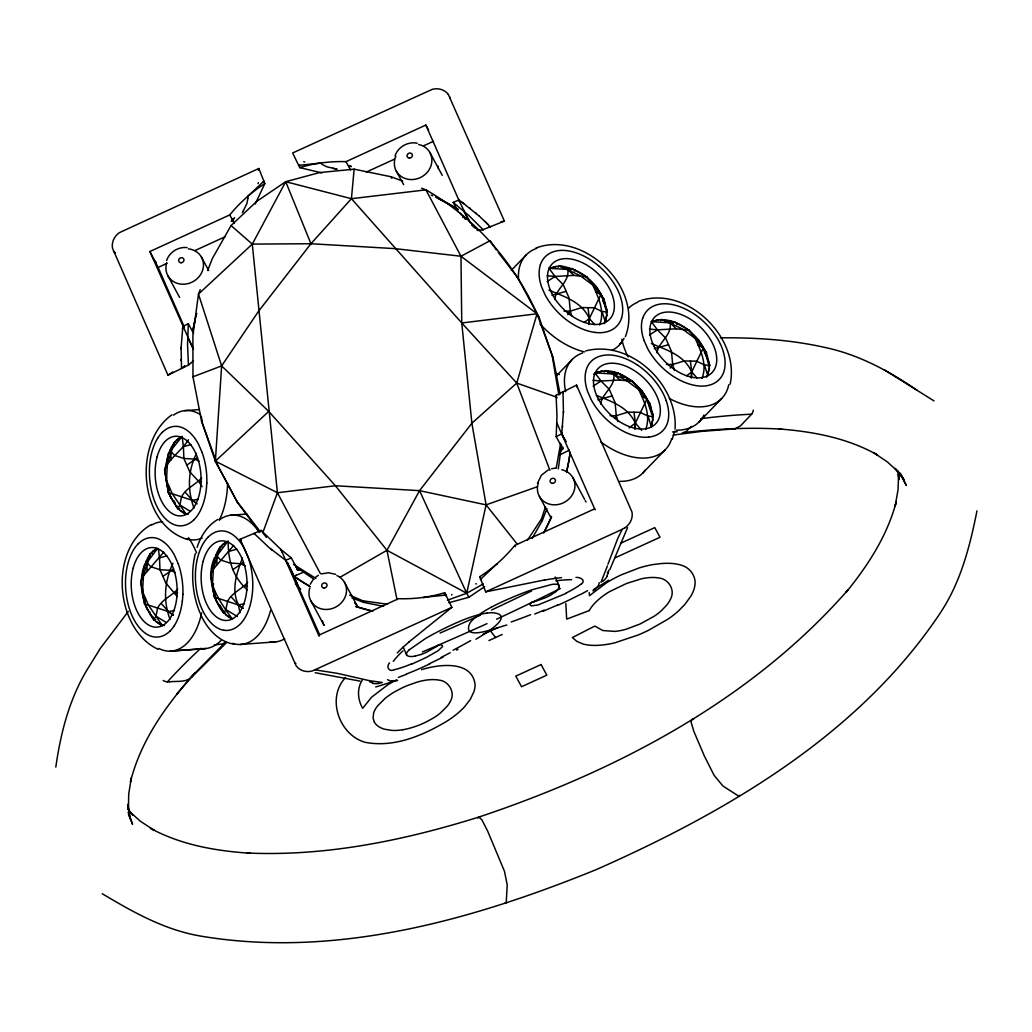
<?xml version="1.0" encoding="UTF-8"?>
<svg xmlns="http://www.w3.org/2000/svg" width="1032" height="1032" viewBox="0 0 1032 1032"><rect width="100%" height="100%" fill="white"/><g stroke="black" fill="none" stroke-linecap="round" stroke-linejoin="round"><path stroke-width="1.5" d="M571.638 315.599L570.283 311.109L569.096 298.003L563.227 284.664L555.048 276.447L548.947 268.281L559.396 265.921L567.781 269.481C569.819 281.736 556.287 288.418 554.584 299.474M193.577 333.413L188.34 323.738L182.858 326.486L181.103 347.526L181.529 368.476L183.593 366.94M188.34 323.738L187.527 344.249L188.43 365.07L167.984 375.197L112.54 248.338A16.073 14.487 -28.4 0 1 119.428 232.639L258.826 168.474L264.837 183.619L255.226 203.988M559.821 451.848L562.84 448.933L556.183 436.601L556.983 416.09L556.093 395.269L576.54 385.142L631.971 512.001A16.073 14.487 -28.4 0 1 625.082 527.7M561.834 432.537L563.446 411.497L562.982 391.863L563.266 392.882M181.077 348.842L181.116 347.526M563.408 412.813L563.446 411.497M200.208 289.644L198.479 294.068L221.635 365.909L215.365 461.149L237.657 502.752L259.638 531.97M558.093 267.275L559.396 265.921C576.888 267.778 592.807 278.769 601.011 294.301L589.349 318.514L588.898 324.409L589.349 318.514L588.021 307.665L581.893 307.575L570.283 311.109L564.04 311.084M593.632 374.203C613.137 363.212 637.789 381.711 647.012 398.881L635.351 423.094L634.899 428.99L635.351 423.094L634.009 412.232L627.882 412.142L616.285 415.69L610.041 415.664M674.477 370.488L672.671 364.49L671.471 351.396L665.614 338.057L657.423 329.84L651.334 321.661C671.768 314.076 693.878 330.317 703.398 347.694L691.737 371.907L691.285 377.802L691.737 371.907L690.408 361.045L684.281 360.955L672.671 364.49L666.427 364.477M562.982 447.114L562.84 448.933M607.035 314.992L605.358 321.107L607.28 311.819L604.03 299.267L586.821 276.886L572.063 268.591L567.781 269.481L548.947 268.281M653.024 419.572L651.347 425.687L653.269 416.386L650.031 403.835L632.822 381.466L618.052 373.171L613.782 374.048L594.948 372.849L601.037 381.027L609.215 389.245L615.085 402.583L616.285 415.69L618.091 421.675M709.41 368.385L707.733 374.5L709.668 365.199L706.417 352.647L689.208 330.279L674.438 321.984L670.168 322.861L651.334 321.661M237.657 502.752L215.365 461.149L201.498 420.901L192.971 376.796L221.635 365.909L258.606 311.161L310.942 243.733L351.422 198.699L354.144 169.171L391.025 176.743L402.661 181.116M562.44 427.287L562.569 425.971M675.018 429.093C678.398 384.485 630.126 339.27 585.647 350.919M182.522 329.105L182.677 327.802M561.834 432.563L562.737 435.827M558.286 468.928L561.55 444.986M570.193 452.119L569.354 457.795A246.932 222.512 -28.4 0 1 568.529 462.568L566.555 472.101M142.158 577.881C143.719 567.032 146.389 554.623 156.49 548.534L157.625 548.443L152.504 551.578M166.578 464.077C167.842 454.003 171.222 442.857 180.406 437.284L181.542 437.194L176.42 440.329M222.151 546.831L220.177 546.973L216.862 555.913L214.463 558.08C203.846 580.5 219.777 601.514 232.29 619.019C216.204 611.099 212.089 591.091 210.631 574.889C214.295 563.433 214.553 548.637 226.395 541.865L227.53 541.774L222.409 544.896M556.171 468.36L560.647 443.373M145.447 598.315L144.467 603.759L153.82 619.858L160.553 624.734L164.346 625.547M181.18 437.581L168.461 453.5L164.63 470.308L166.423 480.396L169.364 487.065L168.371 492.509L170.848 497.721L177.736 508.608L184.47 513.485L188.263 514.297M215.353 591.646L214.372 597.089L223.725 613.176L225.698 613.034M599.631 324.951C605.036 311.161 598.534 297.526 592.768 285.077L579.958 275.505L559.396 265.921M645.619 429.518C651.024 415.741 644.536 402.106 638.756 389.657L625.96 380.086L605.397 370.501L604.081 371.855M702.005 378.331C707.41 364.554 700.922 350.919 695.142 338.47L682.346 328.898L661.783 319.314L660.48 320.668M55.805 767.098C60.63 733.275 69.17 699.67 86.869 670.129L100.452 648.212L128.329 611.408M152.246 553.513L150.272 553.655L146.944 562.582L144.557 564.749C137.643 583.274 142.145 604.288 153.82 619.858L155.961 616.22L157.638 608.016C162.166 599.282 171.635 596.109 177.749 589.078M176.15 442.264L174.189 442.406L167.377 464.529L164.63 470.308L168.371 492.509L177.736 508.608L179.878 504.971L181.555 496.766C186.083 488.033 195.551 484.859 201.666 477.829M223.725 613.176L225.879 609.551L227.556 601.333C232.071 592.6 241.553 589.427 247.654 582.396M195.28 553.655C190.52 573.315 192.326 594.497 200.131 613.137M421.585 188.224L425.945 189.862L460.969 256.259L461.755 322.977L471.882 423.223L486.085 504.867L466.709 593.232L468.889 597.257L484.692 586.602M976.969 510.879C970.067 545.425 961.269 580.19 942.061 610.196L941.12 611.731C860.095 734.113 727.844 811.397 596.367 869.563C471.947 920.131 335.142 958.818 200.208 936.024L198.441 935.676C163.469 929.355 132.367 911.682 102.22 893.725M195.422 318.269L193.087 329.389A246.932 222.512 -28.4 0 0 192.803 330.975M258.413 170.28L258.826 168.474M674.722 431.26L672.258 439.168M730.127 384.188C740.537 336.703 684.913 283.929 638.357 301.409M148.995 555.99L150.13 555.913L146.518 564.607L144.557 564.749M195.809 316.682L196.596 313.522M607.293 572.308L608.377 572.657L608.661 570.167M150.272 553.655L143.461 575.779L140.726 581.558L144.467 603.759L168.513 611.615L173.286 615.111L168.513 611.615L161.263 603.462M220.177 546.973L213.379 569.109L210.631 574.889M600.585 404.041C602.262 392.986 615.833 386.316 613.756 374.048L619.832 379.995L632.822 381.466M656.971 352.854C658.661 341.798 672.232 335.129 670.142 322.861L676.218 328.808L689.208 330.279M537.466 483.273L541.426 475.197L548.302 469.87M196.48 453.448C187.824 470.927 187.321 489.877 193.977 508.118M172.95 563.279C164.54 581.287 162.888 600.598 170.061 619.368M242.468 558.028C236.78 572.979 230.897 589.324 238.431 604.92L243.191 608.441L238.418 604.946L214.372 597.089L212.424 584.976L213.379 569.109L233.645 545.451M340.212 577.159L386.948 550.288L419.547 490.652L471.882 423.223L516.748 383.078L537.053 313.78C513.794 262.115 475.236 218.087 425.945 189.862L351.422 198.699L285.709 181.696L256.775 201.33L231.039 225.556L212.308 258.619L207.69 270.436M604.133 323.764L606.107 320.32M652.108 424.9L651.437 426.99L648.07 416.128L640.137 412.323L634.009 412.232M607.964 564.207L617.716 538.562L622.18 529.339L625.082 527.687M706.52 377.157L708.494 373.713M607.435 565.858L600.998 582.254L603.217 580.577M527.494 540.097L541.516 518.915L545.489 506.738M608.377 572.657L607.01 575.714M354.144 169.171L319.533 172.589L285.709 181.696L252.285 244.107L277.415 492.728L262.773 532.796L265.185 535.866M197.086 547.334C200.763 536.137 207.535 525.404 217.933 519.38M166.616 260.528C169.351 252.143 178.368 246.519 187.115 247.615M395.037 155.884C397.939 146.918 408.027 141.203 417.212 143.242M532.177 538.317L542.355 520.476L546.947 508.608M172.912 444.74L174.047 444.663L171.17 450.223L170.035 450.313M609.822 569.612L627.559 527.571M625.379 336.638C643.994 288.225 583.97 229.685 535.969 248.028M551.552 516.903L543.774 532.822M164.63 470.308L165.83 467.909M140.726 581.558L141.913 579.158M310.258 584.202L312.993 579.842M389.503 662.854C386.071 666.466 388.638 672.09 393.863 669.962M362.297 680.049C356.724 688.615 357.717 699.722 362.645 708.313L371.597 697.206L387.387 685.08A60.385 26.11 -23.7 0 1 396.559 679.817M243.423 210.721L246.893 203.51L247.925 198.273M242.894 211.637L243.397 210.76M242.301 212.656L242.855 211.702M169.429 681.817C176.988 680.836 187.876 682.991 192.778 675.599M372.849 682.991L369.585 681.726M408.556 642.304L451.861 607.358L444.766 592.716L444.005 593.903M597.373 586.86L595.193 589.349A11.623 10.114 2.3 0 1 592.897 590.897M567.781 314.67L570.283 311.109M614.608 418.063L616.285 415.69M670.168 368.063L672.671 364.49M477.855 818.041L478.887 817.06C616.62 770.981 751.373 700.302 848.149 589.723L846.021 592.42C867.912 565.549 887.352 535.66 896.24 501.81L895.144 506.028L898.072 489.607L898.562 473.972L898.911 479.648L897.75 470.824M196.003 502.984L192.442 500.352L168.371 492.509L166.423 480.396L167.377 464.529C173.479 455.409 182.638 448.985 188.495 439.709M162.385 625.689L148.376 604.984L142.519 591.646L143.461 575.779L163.74 552.12M147.086 571.225L146.944 562.582L157.277 548.831M216.991 564.556L216.862 555.913L228.111 540.91C228.278 561.124 232.277 575.663 247.203 589.891M195.203 672.593C166.913 704.25 140.855 740.009 130.471 781.843L131.322 777.831L128.69 794.163L128.458 809.733L127.981 804.186L130.174 818.802L128.316 812.068M345.552 677.547C326.073 697.98 339.154 735.119 365.276 742.343C394.224 747.903 423.301 735.403 447.682 720.697A60.243 26.058 -23.7 0 0 457.15 713.757A58.45 25.284 -23.7 0 0 464.813 706.52L470.398 699.167L473.894 691.75A78.419 33.914 -23.7 0 0 475.12 684.861C472.437 659.899 438.69 664.247 421.52 669.678M178.923 691.517L176.949 693.93L193.281 674.838L223.673 643.981M673.058 435.065L701.657 431.376L734.861 428.861L740.499 425.868L751.644 414.18A7.482 4.489 87.4 0 0 753.27 410.156M691.376 426.358L686.087 431.544L682.371 432.898M191.965 676.953L226.434 642.704M397.281 652.869L402.815 647.399M511.279 270.371L526.268 254.84M550.985 267.507L550.224 268.294L556.235 266.32M562.169 266.398L561.421 267.185L569.754 269.481M567.768 268.526L568.529 267.74M570.748 269.958L572.063 268.591M574.321 271.081L575.069 270.294M589.994 281.891L590.562 281.285L596.212 286.651L604.03 299.267L602.727 300.622M592.639 284.78L593.4 283.994M594.909 288.005L596.212 286.651M597.515 290.766L598.276 289.979M601.45 297.113L602.211 296.326M605.72 308.774L604.275 303.537L605.036 302.75M605.913 309.845L606.674 309.058M605.965 313.173L607.28 311.819L601.011 294.301L595.696 291.746M556.196 376.061L572.27 359.407M619.484 344.327L622.296 341.411M596.986 372.075L596.225 372.862L602.224 370.901M653.372 320.887L652.611 321.674L658.61 319.714M608.17 370.978L607.409 371.765L615.756 374.061M664.556 319.791L663.795 320.578L672.142 322.874M613.756 373.107L614.517 372.32M616.749 374.526L618.052 373.171M670.155 321.92L670.916 321.133M621.071 374.874L620.309 375.661L623.676 377.26L624.244 376.667M673.135 323.339L674.438 321.984M676.695 324.474L677.456 323.687M626.798 379.312L627.559 378.525M635.983 386.458L636.563 385.865L642.214 391.231L650.031 403.835L648.715 405.202L651.902 414.425L652.663 413.638M638.627 389.348L639.389 388.561M692.369 335.271L692.949 334.678L698.599 340.044L706.417 352.647L705.114 354.015L704.263 351.68M640.898 392.586L642.214 391.231M695.013 338.161L695.774 337.374M643.517 395.346L644.278 394.559M697.284 341.398L698.599 340.044M699.902 344.159L700.663 343.372M648.212 400.906L647.451 401.693L648.302 404.028M703.837 350.506L704.598 349.719M650.276 408.117L651.024 407.33M709.048 362.451L708.287 363.238L706.662 356.93L707.423 356.143M651.966 417.741L653.269 416.386L647.012 398.881L641.685 396.327M708.352 366.553L709.668 365.199L703.398 347.694L698.083 345.139M642.794 473.017L665.279 449.707M699.18 421.83L721.678 398.52M595.18 509.834L594.638 508.841L514.787 545.425A142.635 128.523 -28.4 0 1 497.063 563.73L480.667 579.184M581.197 584.138C586.55 580.41 579.855 576.888 575.972 577.43M483.26 583.944L466.709 593.232L386.948 550.288L335.4 485.75L268.733 411.407L215.365 461.149L277.415 492.728L335.4 485.75L419.547 490.652L486.085 504.867L537.35 486.73M560.105 394.314L553.165 358.207L539.233 317.817L537.053 313.78L460.969 256.259L395.088 248.635L310.942 243.733L252.285 244.107L198.479 294.068L192.894 335.723L192.971 376.796M409.304 649.76L425.803 638.318A61.714 11.391 -24.3 0 1 430.254 635.802L430.963 635.402A67.183 12.397 -24.3 0 1 447.088 627.121A48.323 8.914 -24.3 0 1 464.839 619.29A35.63 6.579 -24.3 0 1 475.958 615.498L483.698 613.601A54.012 9.972 -24.3 0 1 487.22 613.047M263.857 181.155L247.461 196.622A142.635 128.523 -28.4 0 0 229.749 214.927L149.885 251.498L191.01 344.017M193.461 360.877L191.436 362.593M191.075 362.89L188.43 365.07M226.15 641.917L222.332 644.007L214.385 644.884M555.642 591.697L550.649 595.116A10.991 1.883 -24.3 0 1 545.399 597.76L534.125 601.772M184.019 366.618L184.896 365.934L184.173 366.489M584.37 322.358L589.349 318.514L594.613 324.577M686.757 375.751L691.737 371.907L696.987 377.957M629.133 427.906L635.351 423.094L641.659 430.357M315.586 577.249L318.372 575.301M183.335 367.134L181.735 368.334M202.066 486.627L198.66 481.363L189.746 471.792L186.818 465.122L197.486 457.769M177.298 596.561L165.83 583.041L162.901 576.385L173.57 569.019M232.806 569.703L243.475 562.35M172.77 371.946L171.725 372.681M171.196 373.055L167.984 375.197M436.742 646.38L426.68 652.147A10.991 1.883 -24.3 0 1 421.159 654.456M171.931 414.8C132.367 442.573 138.959 525.456 187.901 539.581M547.102 281.594L555.048 276.447L573.844 275.415L586.821 276.886M649.489 334.974L657.423 329.84L676.218 328.808M593.09 386.162L601.037 381.027L619.832 379.995M475.958 639.208C482.641 635.132 517.445 614.866 492.303 612.698A68.099 12.552 -24.2 0 0 487.207 613.06M457.976 649.36L456.621 650.083M460.969 256.259L490.174 240.637L496.276 249.796M566.323 593.31L538.175 604.907L531.351 605.9L530.255 605.113L530.538 603.462A60.566 10.101 -26.2 0 1 531.08 602.585M443.218 657.01L429.209 663.834M556.183 436.601L561.666 433.853L562.208 434.846M559.538 455.035L569.445 450.081M498.005 627.495L483.002 634.37M502.184 634.487L488.936 640.562M428.551 129.993L425.842 125.066L345.991 161.65L350.493 169.958M149.885 251.498L158.115 267.443L166.887 263.431M195.009 250.544L225.376 236.638M366.296 172.073L394.237 159.276M423.455 145.886L433.453 141.307M151.42 524.488C108.631 548.689 114.5 628.785 158.128 649.36M451.861 607.358L312.245 671.006A16.073 14.487 -28.4 0 1 296.158 665.846L240.146 539.259L261.148 530.396L280.923 549.463L318.669 635.273L398.52 598.689A142.635 128.523 -28.4 0 0 423.713 597.347L445.914 595.103M497.05 563.717A131.438 118.435 -28.4 0 1 479.687 576.72L485.685 591.865L622.18 529.339M620.761 543.206L654.791 527.61L660.003 537.259L615.02 557.861M557.564 605.023L543.025 611.292M482.163 230.007L504.377 221.08L448.352 94.493M292.585 573.573L293.926 576.256L296.223 575.301M458.402 212.076L453.177 202.401L458.84 200.04L462.039 202.285M254.698 534.241L254.065 533.389L269.12 547.631L285.683 560.286L291.334 557.938L298.016 570.257L300.609 569.987M295.049 575.792L304.143 571.986M411.329 664.324L426.41 657.397L438.032 650.779L442.56 646.574L442.264 645.426L440.38 644.768A60.566 9.985 -22.4 0 0 439.155 644.69M551.978 295.268L566.168 291.334M654.365 348.648L668.543 344.727M597.967 399.836L612.157 395.914M589.285 610.57L566.671 619.123L565.846 603.514M447.553 600.16L466.709 593.232L419.547 490.652M421.172 654.43L414.993 656.133M477.21 230.484L481.183 230.059M506.841 625.057C499.32 626.476 460.401 643.142 469.986 622.915A68.099 12.552 -24.3 0 1 473.03 619.548A54.012 9.972 -24.3 0 1 475.455 617.381L481.493 612.969A35.63 6.579 -24.3 0 1 491.284 607.203M321.455 573.882L328.447 572.76L335.581 574.308M186.818 465.122L183.877 458.453L183.412 446.701L190.778 444.586M162.901 576.385L159.973 569.703L159.508 557.951L166.862 555.835M229.414 551.282L236.767 549.166M448.933 602.714L468.889 597.257M504.377 221.08L500.997 221.841M551.501 468.747L555.139 468.154M197.189 503.874L192.416 500.339L198.415 499.191M168.526 611.602L174.498 610.441M244.403 603.759L238.431 604.92L231.168 596.793M544.651 579.945L485.685 591.865M379.312 683.158L382.188 682.5L368.837 680.552L337.567 673.38L315.379 669.897M552.946 578.617L561.511 577.623M490.29 226.975L488.575 227.169M351.422 198.699L461.755 322.977L537.053 313.78L553.165 358.207M488.936 227.13L490.458 226.95L479.312 216.127M685.777 432.279C717.704 428.873 749.864 427.145 781.946 429.183L778.876 428.938C812.868 431.518 847.375 437.981 877.381 454.893L873.833 452.79L887.456 462.001L898.885 472.463L895.092 468.36L904.161 479.957L899.685 472.85L906.367 485.543L900.859 474.101M184.586 410.659L199.331 409.575M178.497 438.613L179.362 438.548M171.518 447.385L172.383 447.32M168.461 453.5L170.435 453.358M167.894 456.841L169.042 456.75M167.261 460.375L168.126 460.311M172.744 500.791L173.892 500.714L175.414 503.59L174.55 503.655M176.214 506.273L177.349 506.183M177.736 508.608L179.697 508.453M180.174 510.556L185.605 513.407L184.47 513.485M182.419 512.195L183.283 512.13M230.575 515.226L246.932 514.026M224.486 543.193L225.35 543.129M154.581 549.863L155.445 549.798M218.9 549.321L220.035 549.23M217.52 551.952L218.384 551.888L217.172 554.803L216.036 554.881M147.615 558.635L148.466 558.57M146.118 561.563L147.266 561.472M214.463 558.08L216.423 557.925M213.895 561.408L215.03 561.331M143.99 568.09L145.125 568M213.263 564.956L214.127 564.891M143.358 571.625L144.209 571.56M213.663 584.048L212.528 584.125L213.817 591.775M218.745 605.371L219.88 605.294L222.706 609.899M148.84 612.04L149.975 611.963M220.538 608.235L221.403 608.17M150.633 614.904L153.446 617.433L152.297 617.523M222.203 610.841L223.351 610.763M153.82 619.858L155.793 619.716M226.163 615.137L231.607 617.975L230.471 618.065M156.258 621.806L161.702 624.657L160.553 624.734M228.42 616.762L229.285 616.697M158.515 623.444L159.38 623.38M240.159 644.471L275.815 641.865M205.91 648.535L172.15 650.999M170.254 651.14L204.014 648.689M734.861 428.861L731.882 428.615M672.645 431.957L677.211 431.75M169.171 681.817L167.429 681.829A7.482 4.838 42.3 0 1 163.185 680.488M693.53 719.227L691.775 719.523L691.118 722.181L693.852 731.404L704.379 756.043L714.028 775.187L722.929 786.023L738.589 796.046M720.272 337.838C754.792 337.503 789.467 339.657 823.252 347.075L824.839 347.436C858.559 354.492 889.068 371.017 917.216 390.38M588.021 307.665L594.135 307.742L602.069 311.548L607.28 311.819M690.408 361.045L696.523 361.135L704.456 364.941L709.668 365.199M648.07 416.128L653.269 416.386M547.089 275.725L555.048 276.447M649.476 329.105L657.423 329.84M593.077 380.292L601.037 381.027M479.687 576.72L480.448 576.798M198.66 481.363L201.511 481.673M244.649 585.944L247.512 586.24M174.743 592.613L177.607 592.923M391.786 681.043L395.011 681.068A11.623 9.92 -56.9 0 0 397.617 680.359M294.675 663.241L295.874 663.408M349.719 595.129L362.8 600.792L387.464 604.249M315.212 672.722L359.975 681.107M298.674 165.391L320.81 163.017A16.938 6.76 -3.5 0 0 321.997 164.346L326.963 166.836L337.219 169.171M336.045 168.964L332.897 168.358M351.977 597.941L363.638 602.353L383.582 606.39M321.803 172.899L299.757 167.623L292.649 152.968L432.279 89.332A16.073 14.487 -28.4 0 1 448.365 94.493M233.903 644.162C218.255 641.53 206.748 628.269 200.647 614.363M372.694 611.202L355.872 606.558M461.755 322.977L516.748 383.078L556.493 397.088M431.26 195.1L432.731 195.77M435.646 197.125L456.815 208.567A246.932 222.512 -28.4 0 1 458.169 209.406M548.998 290.134C564.311 296.674 581.919 301.808 589.324 318.514M651.385 343.527C666.685 350.054 684.293 355.189 691.711 371.907M596.419 395.424C611.447 401.332 628.101 407.06 635.325 423.094M199.215 461.356L194.919 459.163L183.877 458.453L174.614 455.435L170.873 451.307L171.002 459.975M245.203 565.936L240.907 563.73L229.878 563.033L220.616 560.002L216.862 555.887M175.298 572.605L171.002 570.412L159.973 569.703L150.711 566.684L146.957 562.556M310.31 586.653L304.801 583.39A246.932 222.512 -28.4 0 1 300.764 580.848L295.616 577.43M169.364 487.065L172.292 493.735L179.878 504.971L190.107 511.201M225.879 609.551L237.373 616.556M155.961 616.22L166.191 622.451M884.243 369.766L934.024 400.919M293.449 564.349L315.895 578.436M295.616 566.813L314.115 579.3M289.786 567.652L293.926 576.256L296.894 578.294A252.182 227.234 -28.4 0 0 309.11 585.957M295.191 577.133L293.926 576.256L287.657 562.995M462.039 202.285L479.312 216.127M300.738 589.22L296.894 585.531M463.11 203.046L464.155 203.82M453.177 202.401L468.734 215.43L483.376 229.942M291.334 557.938L280.923 549.463L282.11 551.746M298.016 570.257L296.584 569.161M469.354 207.755L470.373 208.567M462.671 216.926L463.381 217.494M464.8 218.629L465.509 219.197M271.119 549.308L272.125 550.133M475.404 212.708L476.384 213.547M231.039 225.556L252.285 244.107M471.985 224.692L472.862 225.466M473.301 225.853L478.048 230.201M113.456 251.215L115.326 252.892M462.375 215.856L465.832 219.184M471.598 224.731L475.055 228.059M153.587 259.741L156.271 262.309M692.949 334.678L687.364 329.26M590.562 281.285L584.976 275.879M636.563 385.865L630.978 380.447M221.635 365.909L268.733 411.407M567.781 269.494L573.844 275.415M485.001 221.429L485.93 222.344M486.846 223.247L487.762 224.163M240.146 539.259L241.488 540.742M295.358 583.815L296.132 584.68M185.18 492.212L192.416 500.339M128.123 809.307L132.78 815.048L128.819 810.933L140.442 821.291L154.297 830.36L150.44 828.296C180.974 844.924 215.881 851 250.221 853.245L246.764 852.987C325.596 856.625 403.989 840.474 478.887 817.06L481.815 819.731L487.53 830.812L504.442 871.202L507.228 884.85L506.235 902.497A5.108 1.097 72.3 0 1 505.254 902.703M486.085 504.867L517.445 544.419M498.237 252.35L517.858 277.918L539.233 317.817M490.471 630.862L495.528 637.466M236.818 501.191L260.283 531.738M265.779 536.653L266.359 537.427M262.296 531.97L261.148 530.396M179.878 504.971L186.289 514.439M470.592 223.08L464.968 213.314M469.663 221.48L470.102 222.267M469.186 220.667L469.625 221.454M469.16 220.642L467.328 217.455M467.303 217.442L458.84 200.04L459.369 201.034M556.906 423.017L594.638 508.841M565.536 440.858L566.026 441.735L565.471 440.754M464.968 213.314L463.6 210.876M564.556 439.116L565.046 439.993M564.375 438.781L564.93 439.774M563.588 437.375L564.065 438.252M563.098 436.497L563.833 437.8M562.621 435.62L563.279 436.82M458.827 200.04L459.292 200.918M517.006 276.357L517.858 277.918M429.867 152.452L442.251 175.363M460.375 213.185L461.214 214.746M572.915 477.713L584.576 499.269M396.365 171.222L403.654 184.689M391.025 176.743L391.863 178.304M539.426 496.469L551.075 518.038M541.516 518.915L542.355 520.476M514.787 545.425L515.432 546.612M229.736 214.914L234.341 223.428M201.434 257.097L208.722 270.577M362.8 600.792L363.638 602.353M344.495 582.358L357.614 606.61A19.195 17.299 -28.4 0 0 354.518 602.74M167.945 275.866L179.607 297.422M311.006 601.127L324.113 625.379A19.195 17.299 -28.4 0 1 322.448 620.967M201.498 420.901L217.546 465.187M183.386 327.466L182.858 326.486L183.322 327.35M285.683 560.286L286.225 561.279M318.669 635.273L319.21 636.267M558.725 392.895L559.421 394.211M286.174 561.176L287.283 563.266M286.638 562.053L287.799 564.259M705.63 354.982L706.662 356.93M603.243 301.589L604.275 303.537M277.415 492.728L320.423 573.702M287.58 563.82L288.844 566.245M280.923 549.463L282.11 551.759M288.044 564.697L290.392 569.238M187.618 337.309L191.41 344.83M288.96 566.465L289.876 568.245M290.34 569.122L290.908 570.245M290.792 570.012L291.411 571.251M291.243 570.902L292.43 573.25M291.695 571.793L292.933 574.244M191.01 344.043L192.429 346.907M191.41 344.869L193.435 349.061M374.345 721.987L373.068 718.027L373.713 712.673A40.403 17.467 -23.7 0 1 377.789 705.694L384.923 698.561A39.216 16.963 -23.7 0 1 394.16 692.111L401.487 688.202A51.123 22.111 -23.7 0 1 407.575 685.48L417.367 682.036A36.417 15.751 -23.7 0 1 428.125 679.869L429.815 679.727A40.016 17.299 -23.7 0 1 434.678 679.637A38.932 16.835 -23.7 0 1 439.026 680.114C448.83 680.991 455.589 692.627 450.391 701.308A41.112 17.776 -23.7 0 1 447.269 706.12L440.329 713.086A35.165 15.209 -23.7 0 1 432.885 718.311L425.842 722.129A40.893 17.686 -23.7 0 1 402.725 729.766M192.429 346.945L193.448 349.01M287.541 562.788L288.38 564.594M288.728 565.355L319.688 634.822M555.177 577.03L558.983 585.466M293.926 576.256L295.255 579.223M295.591 579.958L295.913 580.706M296.249 581.442L298.558 586.64M296.906 582.925L297.242 583.673M425.842 125.066L459.137 200.724M158.115 267.443L184.393 327.196M403.215 647.141L406.75 655.204M285.709 181.696L310.942 243.733M128.407 814.003L132.535 824.31L128.445 812.223M202.027 452.261L198.492 444.199A50.142 28.703 85.8 0 0 183.812 428.357A48.027 27.503 85.8 0 0 179.632 426.784A50.529 28.935 85.8 0 0 162.256 432.421M178.123 563.511L174.576 555.448A50.142 28.703 85.8 0 0 159.908 539.607A48.027 27.503 85.8 0 0 155.729 538.033A50.529 28.935 85.8 0 0 138.352 543.67M516.748 383.078L549.927 470.321M644.02 340.379L647.567 348.442A50.142 31.089 44 0 0 667.536 372.178A48.027 29.786 44 0 0 673.38 376.409A50.671 31.424 44 0 0 697.632 385.839A47.82 29.657 44 0 0 705.024 385.955A50.658 31.412 44 0 0 721.226 377.067A47.82 29.657 44 0 0 723.948 371.455A50.633 31.399 44 0 0 722.593 349.474A47.898 29.696 44 0 0 719.072 341.424A50.633 31.399 44 0 0 700.96 319.223A47.82 29.657 44 0 0 693.246 313.444A50.658 31.412 44 0 0 668.981 304.027A47.82 29.657 44 0 0 661.602 303.911A50.529 31.334 44 0 0 644.587 314.089A48.027 29.786 44 0 0 642.678 318.398M704.456 364.941L707.836 375.803M602.069 311.548L605.449 322.41M143.912 598.444L142.493 588.188M168.913 490.845L166.668 483.44L166.345 475.636M144.274 599.657L144.996 602.095M214.901 595.425L216.849 602.301M556.093 395.269L556.867 398.055M169.932 494.38L170.848 497.721M146.325 606.739L146.931 608.97M386.948 550.288L397.01 599.605M238.418 604.946L239.966 612.698M201.279 416.296L202.349 422.462M552.313 356.646L558.905 395.05M576.54 385.142L576.862 387.09M438.394 168.513L438.02 166.165M182.122 436.33L183.412 446.701M158.399 549.063L159.508 557.951M449.849 97.098L449.952 98.324M589.246 592.536L589.427 595.709L606.429 582.861A60.037 25.968 -23.7 0 1 621.561 574.721L639.169 567.923A57.508 24.871 -23.7 0 1 653.075 564.568L661.073 563.562A68.899 29.799 -23.7 0 1 668.775 563.317L671.174 563.408A62.591 27.064 -23.7 0 1 681.494 565.265C690.343 567.703 696.806 577.069 694.755 586.228A74.033 32.018 -23.7 0 1 690.718 596.367L684.861 604.417L678.579 610.854A60.94 26.355 -23.7 0 1 668.181 619.032L648.277 630.423A92.738 40.106 -23.7 0 1 638.176 634.99L614.93 642.794A59.043 25.529 -23.7 0 1 599.502 645.245A61.585 26.639 -23.7 0 1 594.832 645.413A58.643 25.361 -23.7 0 1 583.003 643.981L576.952 641.427L572.347 637.582L594.806 626.089L602.856 630.539L614.93 631.403A36.301 15.699 -23.7 0 0 626.011 629.275L640.098 623.986L654.056 616.323A39.642 17.144 -23.7 0 0 661.796 610.299L666.672 605.152A45.395 19.634 -23.7 0 0 670.71 598.702C675.418 589.827 668.323 578.681 658.597 577.946A40.003 17.299 -23.7 0 0 650.702 577.52A37.797 16.344 -23.7 0 0 641.491 578.784L626.734 583.403L610.118 591.336A39.577 17.118 -23.7 0 0 600.16 598.199A46.117 19.943 -23.7 0 0 589.233 610.583M181.077 359.342L181.116 360.658M374.319 722.013A58.772 25.413 -23.7 0 0 384.73 729.25L391.967 730.424A39.771 17.196 -23.7 0 0 402.751 729.727M438.871 644.755A48.569 8.875 -23.8 0 1 436.381 646.471M394.018 681.004A119.493 19.363 -26.8 0 1 375.7 686.964M379.376 683.378A31.463 22.833 62.2 0 1 372.9 683.429M406.26 674.347A70.008 8.63 -25.1 0 1 398.326 677.392M429.622 663.989A45.15 4.85 -24.6 0 1 406.582 673.999M450.21 652.74A101.794 11.133 -24.2 0 1 441.257 657.294M470.657 640.601A123.311 16.357 -23.5 0 1 453.125 650.225M409.265 649.773A40.609 7.495 -24.3 0 0 406.453 653.875L406.582 654.92A51.471 9.469 -24.8 0 0 408.143 656.029A43.783 8.088 -25.2 0 0 414.864 656.21M446.379 595.025A90.881 29.373 -17.6 0 1 445.772 595.851M451.926 594.393A131.722 48.091 -12.8 0 1 451.629 595M411.575 663.86A27.787 4.154 -24.4 0 1 394.379 669.665M393.269 661.357A193.487 34.778 -25.2 0 1 402.893 650.857M402.996 647.335A206.722 38.081 -24.3 0 1 408.762 642.239M423.907 597.812A16.938 6.785 -3.5 0 0 423.688 597.335A131.438 118.435 -28.4 0 0 444.766 592.729M372.526 611.163A239.101 215.456 -28.4 0 1 355.872 606.481M192.687 331.595A252.143 227.195 -28.4 0 1 196.57 313.651M258.361 182.625A131.748 63.816 -35.4 0 1 257.961 183.58M263.637 181.206A91.113 48.439 -30.6 0 1 263.237 182.548M264.824 183.619A131.438 118.435 -28.4 0 0 247.474 196.622A16.938 7.108 -44.2 0 1 247.899 198.286M233 218.552A46.956 2.477 -56.6 0 1 231.22 221.287M234.651 217.636A47.498 3.535 -56.4 0 1 232.135 221.493M300.248 165.571A90.881 47.704 -16.4 0 1 298.88 165.043M304.75 162.011A131.722 62.307 -11.9 0 1 303.718 161.714M351.435 166.565A48.194 0.8 7.4 0 1 349.642 166.333M345.991 161.663A142.635 128.523 -28.4 0 0 320.81 162.992A131.438 118.435 -28.4 0 0 299.757 167.61M351.164 166.32A46.956 0.89 7.4 0 1 349.126 166.062M437.555 198.041A252.182 227.234 -28.4 0 1 457.679 209.096M570.077 453.151A252.143 227.195 -28.4 0 1 566.774 471.147M551.488 516.864A239.101 215.456 -28.4 0 1 543.851 532.667M476.474 583.931A131.748 49.601 -35 0 1 475.713 583.802M481.505 579.455A91.113 30.057 -30.4 0 1 480.383 579.416M497.347 564.169A16.938 7.134 -44.2 0 1 497.063 563.717M534.408 601.553A48.569 8.901 -24.8 0 1 531.325 602.391M608.532 580.203A119.493 19.027 -21.8 0 1 593.361 589.607M607.319 576.088A31.463 21.414 68.4 0 1 603.346 580.797M587.569 590.678A70.008 8.579 -23.7 0 1 580.41 594.548M579.881 594.6A45.15 4.838 -24.2 0 1 557.577 605.371M544.277 610.08A101.794 11.146 -24.6 0 1 534.757 613.988M530.616 614.698A123.311 16.473 -25.3 0 1 511.201 621.973M491.245 607.203A48.323 8.914 -24.3 0 1 508.673 598.934A67.183 12.397 -24.3 0 1 525.74 591.981L526.514 591.684A61.714 11.391 -24.3 0 1 531.467 589.917L551.978 584.396A40.609 7.495 -24.3 0 1 557.757 584.551L558.764 585.196A51.471 9.443 -23.8 0 1 559.15 586.847M559.099 586.873A43.783 8.037 -23.4 0 1 555.797 591.646M580.693 584.306A27.787 4.154 -24.3 0 1 565.704 593.245M555.874 580.848A193.487 34.572 -23.3 0 1 571.663 579.674M544.457 580.074A206.722 38.068 -24.2 0 1 552.765 578.72M336.896 575.546A19.195 17.299 -28.4 0 1 344.74 597.863A19.195 17.299 -28.4 0 1 320.939 608.777A19.195 17.299 -28.4 0 1 309.806 587.956M551.282 517.883A19.195 17.299 -28.4 0 1 550.869 516.322M585.17 500.61A19.195 17.299 -28.4 0 1 586.034 501.965M561.756 469.753A19.195 17.299 -28.4 0 1 574.102 490.871A19.195 17.299 -28.4 0 1 550.585 504.429A19.195 17.299 -28.4 0 1 538.24 483.311M418.695 144.493A19.195 17.299 -28.4 0 1 430.847 166.216A19.195 17.299 -28.4 0 1 406.311 178.871A19.195 17.299 -28.4 0 1 395.849 156.284M188.405 248.854A19.195 17.299 -28.4 0 1 202.969 269.068A19.195 17.299 -28.4 0 1 179.723 283.942A19.195 17.299 -28.4 0 1 166.758 262.696M284.729 638.769A64.823 37.113 85.8 0 1 270.087 641.788M270.513 610.583A64.823 37.113 85.8 0 1 232.471 643.349M219.506 519.754A64.823 37.113 85.8 0 1 259.122 532.112M223.931 630.242A50.658 28.999 85.8 0 0 239.914 624.36A47.82 27.374 85.8 0 0 244.287 618.903A50.671 29.012 85.8 0 0 252.195 594.716A48.027 27.503 85.8 0 0 252.763 587.569A50.142 28.703 85.8 0 0 248.015 556.841L244.481 548.779A50.142 28.703 85.8 0 0 229.814 532.925A48.027 27.503 85.8 0 0 225.634 531.351A50.529 28.935 85.8 0 0 208.258 536.988M223.931 630.268A47.82 27.374 85.8 0 1 218.345 628.436A50.633 28.986 85.8 0 1 203.691 612.557A47.898 27.425 85.8 0 1 200.131 604.52A50.633 28.986 85.8 0 1 195.383 576.204A47.82 27.374 85.8 0 1 195.951 566.633A50.658 28.999 85.8 0 1 203.897 542.458A47.82 27.374 85.8 0 1 208.245 536.962M221.003 640.537A64.823 37.113 85.8 0 1 200.182 648.457M201.64 612.827A64.823 37.113 85.8 0 1 158.76 648.431M151.756 525.004A64.823 37.113 85.8 0 1 162.553 521.766M188.495 537.749A64.823 37.113 85.8 0 1 196.544 552.868M178.188 563.691A50.142 28.703 85.8 0 1 182.909 594.419M182.845 594.251A48.027 27.503 85.8 0 1 182.303 601.398M182.29 601.385A50.671 29.012 85.8 0 1 174.369 625.56M174.369 625.573A47.82 27.374 85.8 0 1 170.022 631.055M170.009 631.042A50.658 28.999 85.8 0 1 154.026 636.912A47.82 27.374 85.8 0 1 148.44 635.119A50.633 28.986 85.8 0 1 133.773 619.226A47.898 27.425 85.8 0 1 130.226 611.189A50.633 28.986 85.8 0 1 125.478 582.874A47.82 27.374 85.8 0 1 126.046 573.302A50.658 28.999 85.8 0 1 133.979 549.127A47.82 27.374 85.8 0 1 138.34 543.632M202.143 538.085A64.823 37.113 85.8 0 1 186.482 538.769M173.505 415.174A64.823 37.113 85.8 0 1 200.453 414.645M227.595 483.324A64.823 37.113 85.8 0 1 219.3 520.076M202.091 452.442A50.142 28.703 85.8 0 1 206.826 483.17M206.761 483.002A48.027 27.503 85.8 0 1 206.219 490.148A50.671 29.012 85.8 0 1 198.286 514.31A47.82 27.374 85.8 0 1 193.926 519.806M193.926 519.793A50.658 28.999 85.8 0 1 177.943 525.662A47.82 27.374 85.8 0 1 172.357 523.869A50.633 28.986 85.8 0 1 157.69 507.976A47.898 27.425 85.8 0 1 154.142 499.94A50.633 28.986 85.8 0 1 149.382 471.624A47.82 27.374 85.8 0 1 149.95 462.052A50.658 28.999 85.8 0 1 157.896 437.878M157.883 437.865A47.82 27.374 85.8 0 1 162.243 432.382M167.455 681.829A463.536 200.685 -23.7 0 1 200.44 648.638M700.741 418.695A463.536 200.685 -23.7 0 1 751.631 414.206M728.773 384.717A64.823 40.196 44 0 1 669.42 398.52M628.14 356.866A64.823 40.196 44 0 1 621.819 339.231M628.656 308.22A64.823 40.196 44 0 1 637.75 302.247M624.063 338.29A64.823 40.196 44 0 1 612.066 350.287M584.473 351.912A64.823 40.196 44 0 1 540.058 323.958M518.554 279.659A64.823 40.196 44 0 1 536.679 248.364M559.421 374.539A64.823 40.196 44 0 1 555.461 373.274M595.258 332.446A50.671 31.424 44 0 1 571.006 323.016A48.027 29.786 44 0 1 565.149 318.811A50.142 31.089 44 0 1 545.193 295.049L541.632 286.986A50.142 31.089 44 0 1 540.317 265.031M595.258 332.459A47.82 29.657 44 0 0 602.636 332.562A50.658 31.412 44 0 0 618.839 323.674A47.82 29.657 44 0 0 621.561 318.062M621.548 318.062A50.633 31.399 44 0 0 620.206 296.081A47.898 29.696 44 0 0 616.685 288.031A50.633 31.399 44 0 0 598.573 265.83M598.586 265.817A47.82 29.657 44 0 0 590.859 260.051A50.658 31.412 44 0 0 566.594 250.634A47.82 29.657 44 0 0 559.215 250.518A50.529 31.334 44 0 0 542.2 260.696A48.027 29.786 44 0 0 540.291 265.018M703.953 414.993A64.823 40.196 44 0 1 676.205 430.176M643.955 340.199A50.142 31.089 44 0 1 642.626 318.243M645.439 469.831A64.823 40.196 44 0 1 619.806 481.363M671.651 438.806A64.823 40.196 44 0 1 600.766 441.915M565.691 391.657A64.823 40.196 44 0 1 582.667 352.944M648.625 437.142A47.82 29.657 44 0 1 641.246 437.039A50.671 31.424 44 0 1 616.994 427.583A48.027 29.786 44 0 1 611.138 423.378A50.142 31.089 44 0 1 591.194 399.629L587.634 391.567A50.142 31.089 44 0 1 586.305 369.611A48.027 29.786 44 0 1 588.176 365.263A50.529 31.334 44 0 1 605.229 355.124A47.82 29.657 44 0 1 612.595 355.202A50.658 31.412 44 0 1 636.86 364.644M648.625 437.117A50.658 31.412 44 0 0 664.827 428.254A47.82 29.657 44 0 0 667.562 422.643A50.633 31.399 44 0 0 666.208 400.661M666.221 400.661A47.898 29.696 44 0 0 662.673 392.612A50.633 31.399 44 0 0 644.574 370.411A47.82 29.657 44 0 0 636.86 364.631M739.647 795.311A5.108 1.406 58.4 0 1 738.564 795.995M599.244 582.693A20.975 18.292 7.4 0 1 597.605 586.963M560.337 588.537A352.106 38.507 -25.1 0 1 496.547 619.226M531.583 590.962A396.172 46.466 -25.1 0 1 491.49 610.015M391.708 681.275A20.975 17.918 -61.7 0 1 387.568 679.649M487.001 623.65A352.106 38.623 -24.5 0 1 422.462 651.914M480.473 615.124A396.172 46.595 -24.5 0 1 440.071 633.042M541.065 664.543L515.794 676.128L521.534 686.732L546.805 675.16L541.065 664.543M324.1 587.995A2.748 2.477 -28.4 0 0 326.796 584.215A2.748 2.477 -28.4 0 0 322.165 584.177A2.748 2.477 -28.4 0 0 324.1 587.995M552.52 483.35A2.748 2.477 -28.4 0 0 555.216 479.558A2.748 2.477 -28.4 0 0 550.585 479.532A2.748 2.477 -28.4 0 0 552.52 483.35M409.472 158.089A2.748 2.477 -28.4 0 0 412.168 154.31A2.748 2.477 -28.4 0 0 407.537 154.271A2.748 2.477 -28.4 0 0 409.472 158.089M181.052 262.747A2.748 2.477 -28.4 0 0 183.748 258.955A2.748 2.477 -28.4 0 0 179.117 258.929A2.748 2.477 -28.4 0 0 181.052 262.747M203.123 561.395A39.887 22.833 85.8 0 0 226.447 620.477A39.887 22.833 85.8 0 0 242.675 560.131A39.887 22.833 85.8 0 0 203.123 561.395M133.205 568.077A39.887 22.833 85.8 0 0 156.541 627.159A39.887 22.833 85.8 0 0 172.77 566.813A39.887 22.833 85.8 0 0 133.205 568.077M157.122 456.828A39.887 22.833 85.8 0 0 180.458 515.91A39.887 22.833 85.8 0 0 196.686 455.551A39.887 22.833 85.8 0 0 157.122 456.828M551.617 292.946A39.887 24.742 44 0 0 609.551 319.327A39.887 24.742 44 0 0 581.609 262.347A39.887 24.742 44 0 0 551.617 292.946M654.004 346.339A39.887 24.742 44 0 0 711.938 372.707A39.887 24.742 44 0 0 683.997 315.74A39.887 24.742 44 0 0 654.004 346.339M597.618 397.526A39.887 24.742 44 0 0 655.539 423.894A39.887 24.742 44 0 0 627.611 366.928A39.887 24.742 44 0 0 597.618 397.526"/></g></svg>
